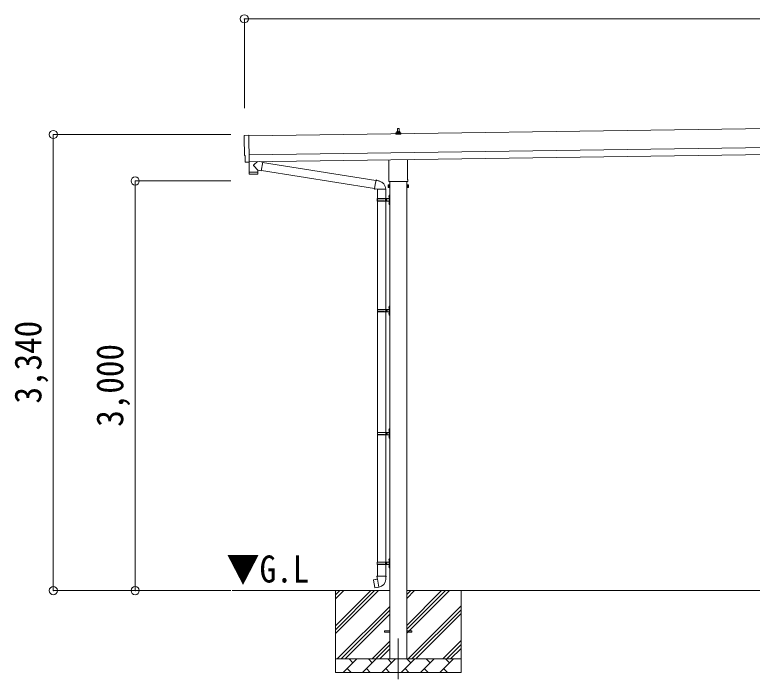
# Model space of a CAD drawing. Units: millimetres at full size, sheet at 1:60. Extents: x -16864 to 16864, y -11640 to 11640.
# Drawn here: x -664 to 4740, y -7911 to -3044 of the extents above; entities that cross this region are included whole.
import ezdxf
from ezdxf.enums import TextEntityAlignment as Align

# ---------------------------------------------------------------- set-up
doc = ezdxf.new("R2010")
doc.units = ezdxf.units.MM
doc.header["$LTSCALE"] = 60
doc.header["$PDMODE"] = 32
doc.header["$PDSIZE"] = 60
doc.linetypes.add('CHAIN1', pattern=[8, 5, -1, 1, -1])
for name, color, linetype, lineweight in [('0-1_Defpoints', 7, 'CHAIN1', 9), ('0-2_TEXT1', 4, 'Continuous', 9), ('0-3_SHAPE', 7, 'Continuous', 9), ('0-7_PARTS2', 7, 'Continuous', 9), ('0-8_TABLE1', 6, 'Continuous', 9), ('0-9_DIM1', 7, 'Continuous', 9)]:
    doc.layers.add(name, color=color, linetype=linetype, lineweight=lineweight)
doc.styles.add('ＭＳ ゴシック', font='')
doc.styles.get('ＭＳ ゴシック').set_extended_font_data('MS Gothic')

msp = doc.modelspace()

# ---------------------------------------------------------------- linework, layer by layer
at = {"layer": '0-1_Defpoints'}
msp.add_line((2146.57, -7611.46), (2146.57, -7960.46), dxfattribs=at)
at = {"layer": '0-2_TEXT1'}
for p, q in [((6786.63, -3848.76), (1051.17, -3930.7)), ((2140.87, -3902.2), (2141.6, -3878.67)), ((2142.6, -3877.7), (2151.15, -3877.7)), ((2152.15, -3878.67), (2152.87, -3902.2)), ((2128.62, -3917.7), (2128.62, -3909.98)), ((2165.12, -3917.7), (2128.62, -3917.7)), ((2129.01, -3909.2), (2164.74, -3909.2)), ((2129.39, -3909.01), (2136.11, -3907.38)), ((2136.49, -3907.2), (2157.26, -3907.2)), ((2136.87, -3906.41), (2136.87, -3902.2)), ((2137.87, -3902.2), (2155.87, -3902.2)), ((2156.87, -3906.41), (2156.87, -3902.2)), ((2164.36, -3909.01), (2157.64, -3907.38)), ((2165.12, -3917.7), (2165.12, -3909.98)), ((1053.17, -4070.68), (6788.63, -3988.75)), ((1053.88, -4120.68), (6789.35, -4038.74)), ((2078.27, -4251.68), (2078.27, -4106.04)), ((2214.87, -4104.09), (2214.87, -4251.68)), ((1034.31, -4124.73), (1027.38, -4124.46)), ((2076.57, -4260.46), (2076.57, -4254.96)), ((2214.5, -4263.96), (2078.63, -4263.96)), ((2084.07, -4263.96), (2084.07, -7761.46)), ((2209.07, -7761.46), (2209.07, -4263.96)), ((2216.57, -4254.96), (2216.57, -4260.46)), ((2072.57, -4289.96), (2073.33, -4288.64)), ((2072.57, -4289.96), (2072.57, -4306.96)), ((2072.57, -4306.96), (2073.33, -4308.27)), ((2079.57, -4293.55), (2073.33, -4293.55)), ((2079.57, -4303.36), (2073.33, -4303.36)), ((2079.57, -4308.27), (2073.33, -4308.27)), ((2082.07, -4307.66), (2079.57, -4307.66)), ((2211.07, -4307.66), (2213.57, -4307.66)), ((2213.57, -4293.55), (2219.81, -4293.55)), ((2213.57, -4303.36), (2219.81, -4303.36)), ((2213.57, -4308.27), (2219.81, -4308.27)), ((2220.57, -4289.96), (2219.81, -4288.64)), ((2220.57, -4306.96), (2219.81, -4308.27)), ((2220.57, -4289.96), (2220.57, -4306.96)), ((2046.57, -7556.96), (2084.07, -7556.96)), ((2046.57, -7565.96), (2046.57, -7556.96)), ((2046.57, -7556.96), (2084.07, -7556.96)), ((2046.57, -7565.96), (2046.57, -7556.96)), ((2209.07, -7556.96), (2246.57, -7556.96)), ((2209.07, -7556.96), (2246.57, -7556.96)), ((2246.57, -7565.96), (2246.57, -7556.96)), ((2246.57, -7565.96), (2246.57, -7556.96)), ((2046.57, -7565.96), (2084.07, -7565.96)), ((2046.57, -7565.96), (2084.07, -7565.96)), ((2209.07, -7565.96), (2246.57, -7565.96)), ((2209.07, -7565.96), (2246.57, -7565.96))]:
    msp.add_line(p, q, dxfattribs=at)
for points in [[(1019.55, -3927.71), (1051.1, -3925.61), (1053.92, -4123.44)], [(1024.5, -4121.51), (1023.83, -4074.49), (1023.23, -4074.5)], [(1035.05, -4124.44), (1035.7, -4123.8), (1053.94, -4124.45)], [(2079.57, -4308.27), (2079.57, -4288.64), (2073.33, -4288.64)], [(2079.57, -4307.66), (2079.57, -4289.26), (2082.07, -4289.26)], [(2213.57, -4307.66), (2213.57, -4289.26), (2211.07, -4289.26)], [(2213.57, -4308.27), (2213.57, -4288.64), (2219.81, -4288.64)]]:
    msp.add_lwpolyline(points, dxfattribs=at)
for points in [[(2082.07, -4308.96), (2082.07, -4287.96), (2084.07, -4287.96), (2084.07, -4308.96)], [(2211.07, -4308.96), (2211.07, -4287.96), (2209.07, -4287.96), (2209.07, -4308.96)]]:
    msp.add_lwpolyline(points, close=True, dxfattribs=at)
for centre, radius, start, end in [((2142.6, -3878.7), 1, 90, 178.60509), ((2151.15, -3878.7), 1, 1.39491, 90), ((2129.62, -3909.98), 1, 103.62699, 180), ((2135.87, -3906.41), 1, 283.62699, 0), ((2140.96, -3902.83), 4.13, 90, 171.17633), ((2137.87, -3903.2), 1, 90, 180), ((2150.21, -3902.2), 4.83, 133.60282, 180), ((2143.54, -3902.2), 4.83, 0, 46.39718), ((2152.79, -3902.83), 4.13, 8.82367, 90), ((2155.87, -3903.2), 1, 0, 90), ((2157.87, -3906.41), 1, 180, 256.37301), ((2164.12, -3909.98), 1, 0, 76.37301), ((2080.57, -4254.96), 4, 125.09963, 180), ((2080.57, -4260.46), 4, 180, 194.47751), ((2080.57, -4260.46), 4, 194.47751, 241.04498), ((2212.57, -4260.46), 4, 298.95502, 345.52249), ((2212.57, -4254.96), 4, 0, 54.90037), ((2212.57, -4260.46), 4, 345.52249, 0), ((2076.91, -4291.09), 4.34, 145.61575, 214.38425), ((2088.81, -4298.46), 16.24, 162.41205, 197.58795), ((2076.91, -4305.82), 4.34, 145.61575, 214.38425), ((2216.22, -4291.09), 4.34, 325.61575, 34.38425), ((2204.33, -4298.46), 16.24, 342.41205, 17.58795), ((2216.22, -4305.82), 4.34, 325.61575, 34.38425)]:
    msp.add_arc(centre, radius, start, end, dxfattribs=at)
for centre, major_axis, ratio, start_param, end_param in [((1019.75, -3930.71), (-3, -0.04), 0.99863, 4.7647489, 6.2979817), ((-3744.62, -4069.2), (4762.89, 68.04), 0.99863, 6.2686928, 6.2979817), ((1023.17, -4070.1), (-4.41, -0.06), 0.99863, 6.2686928, 7.8539816), ((1027.5, -4121.46), (-2.15, -2.1), 0.9974, 5.5252311, 7.0411395), ((1034.35, -4123.73), (-0.717, -0.7), 0.9974, 0.7579542, 1.5707963)]:
    msp.add_ellipse(centre, major_axis=major_axis, ratio=ratio, start_param=start_param, end_param=end_param, dxfattribs=at)
at = {"layer": '0-3_SHAPE'}
for p, q in [((2084.07, -7261.46), (930.12, -7261.46)), ((1686.57, -7261.46), (1686.57, -7861.46)), ((1686.57, -7293.66), (1718.77, -7261.46)), ((1686.57, -7519.94), (1945.05, -7261.46)), ((1686.57, -7548.22), (1973.33, -7261.46)), ((1686.57, -7576.51), (2001.62, -7261.46)), ((1686.57, -7321.95), (1747.06, -7261.46)), ((1686.57, -7265.38), (1690.49, -7261.46)), ((5284.07, -7261.46), (2209.07, -7261.46)), ((2209.07, -7290.28), (2237.89, -7261.46)), ((2209.07, -7318.57), (2266.18, -7261.46)), ((2209.07, -7573.12), (2520.73, -7261.46)), ((2209.07, -7516.55), (2464.17, -7261.46)), ((2209.07, -7544.84), (2492.45, -7261.46)), ((2606.57, -7261.46), (2606.57, -7861.46)), ((1701.57, -7759.5), (2084.07, -7377)), ((2218.72, -7761.46), (2606.57, -7373.61)), ((2247.01, -7761.46), (2606.57, -7401.9)), ((1727.89, -7761.46), (2084.07, -7405.28)), ((1756.18, -7761.46), (2084.07, -7433.57)), ((2275.29, -7761.46), (2606.57, -7430.18)), ((1954.17, -7761.46), (2084.07, -7631.55)), ((1982.45, -7761.46), (2084.07, -7659.84)), ((2473.28, -7761.46), (2606.57, -7628.17)), ((2501.57, -7761.46), (2606.57, -7656.46)), ((2010.73, -7761.46), (2084.07, -7688.12)), ((2529.85, -7761.46), (2606.57, -7684.74)), ((1686.57, -7761.46), (2606.57, -7761.46)), ((1743.01, -7861.46), (1843.01, -7761.46)), ((1814.46, -7790.01), (1785.91, -7761.46)), ((1884.43, -7861.46), (1984.43, -7761.46)), ((1955.88, -7790.01), (1927.33, -7761.46)), ((2025.86, -7861.46), (2125.86, -7761.46)), ((2097.3, -7790.01), (2068.75, -7761.46)), ((2167.28, -7861.46), (2267.28, -7761.46)), ((2238.72, -7790.01), (2210.17, -7761.46)), ((2308.7, -7861.46), (2408.7, -7761.46)), ((2380.14, -7790.01), (2351.59, -7761.46)), ((2450.12, -7861.46), (2550.12, -7761.46)), ((2521.57, -7790.01), (2493.01, -7761.46)), ((1771.57, -7832.9), (1800.12, -7861.46)), ((1912.99, -7832.9), (1941.54, -7861.46)), ((2054.41, -7832.9), (2082.96, -7861.46)), ((2195.83, -7832.9), (2224.38, -7861.46)), ((2337.25, -7832.9), (2365.81, -7861.46)), ((2478.67, -7832.9), (2507.23, -7861.46)), ((2606.57, -7861.46), (1686.57, -7861.46))]:
    msp.add_line(p, q, dxfattribs=at)
at = {"layer": '0-8_TABLE1'}
for p, q in [((1018.57, -3073.82), (1018.57, -3728.15)), ((12877.57, -3073.82), (1018.57, -3073.82)), ((-381.43, -3921.16), (919.26, -3921.16)), ((-381.43, -3921.16), (-381.43, -7261.46)), ((218.57, -4261.46), (919.26, -4261.46)), ((218.57, -4261.46), (218.57, -7261.46)), ((-381.43, -7261.46), (919.26, -7261.46))]:
    msp.add_line(p, q, dxfattribs=at)
for p in [(1018.57, -3073.82), (1018.57, -3073.82), (-381.43, -3921.16), (218.57, -4261.46), (-381.43, -7261.46), (218.57, -7261.46)]:
    msp.add_point(p, dxfattribs=at)
at = {"layer": '0-9_DIM1'}
for p, q in [((1053.92, -4123.44), (1053.94, -4124.45)), ((1118.38, -4182.75), (1087.5, -4149.64)), ((1115.33, -4119.8), (1087.68, -4142.31)), ((1152.95, -4123.81), (1127.11, -4119.63)), ((1152.95, -4123.81), (1142.79, -4186.69)), ((1152.65, -4125.64), (1983, -4257.84)), ((1054.57, -4196.68), (1054.98, -4209.72)), ((1115.56, -4211.81), (1058.03, -4212.63)), ((1059.05, -4195.61), (1059.09, -4196.61)), ((1114.05, -4194.83), (1114.04, -4195.83)), ((1118.38, -4182.75), (1142.79, -4186.69)), ((1118.38, -4182.75), (1118.55, -4194.76)), ((1143.08, -4184.87), (1972.58, -4316.94)), ((1983.32, -4256.03), (1977.79, -4287.39)), ((1983.32, -4256.03), (1984.47, -4254.05)), ((1984.47, -4254.05), (1988.03, -4254.67)), ((1988.03, -4254.67), (1988.44, -4257.02)), ((2002.96, -4259.84), (2004.64, -4261.47)), ((2004.64, -4261.47), (2006.76, -4261.92)), ((1972.26, -4318.76), (1977.79, -4287.39)), ((1972.26, -4318.76), (1972.66, -4321.01)), ((1972.26, -4318.76), (1977.41, -4319.58)), ((1972.66, -4321.01), (1976.22, -4321.64)), ((1976.22, -4321.64), (1977.41, -4319.58)), ((1977.41, -4319.58), (1992.02, -4321.89)), ((1992.02, -4321.89), (1994.22, -4320.91)), ((2054.52, -4321.3), (1993.34, -4321.3)), ((1994.07, -4321.3), (1994.07, -4390.59)), ((2054.07, -4321.3), (2054.07, -4390.59)), ((2077.76, -4373.45), (2079.81, -4374.44)), ((2079.03, -4371.44), (2079.67, -4371.44)), ((2079.03, -4371.44), (2079.03, -4379.74)), ((2079.67, -4371.44), (2079.67, -4379.74)), ((2079.67, -4371.44), (2080.07, -4371.84)), ((2079.81, -4374.44), (2080.42, -4375.59)), ((2080.07, -4367.59), (2083.07, -4366.09)), ((2080.07, -4367.59), (2080.07, -4399.59)), ((2080.07, -4371.84), (2080.07, -4379.34)), ((2083.07, -4366.09), (2083.07, -4399.59)), ((2083.07, -4366.09), (2084.07, -4366.09)), ((2084.07, -4366.09), (2084.07, -4399.59)), ((1991.07, -4392.59), (2041.4, -4392.59)), ((1991.07, -4406.59), (2041.4, -4406.59)), ((1992.07, -4390.59), (2078.07, -4390.59)), ((1992.07, -4390.59), (1992.07, -4392.59)), ((1992.07, -4408.59), (1992.07, -4406.59)), ((1992.07, -4408.59), (2078.07, -4408.59)), ((1994.07, -4390.38), (1994.07, -6102.46)), ((2051.07, -4390.59), (2051.07, -4395.09)), ((2051.07, -4395.09), (2053.07, -4395.09)), ((2051.07, -4408.59), (2051.07, -4404.09)), ((2051.07, -4404.09), (2053.07, -4404.09)), ((2053.07, -4395.09), (2053.07, -4399.59)), ((2053.07, -4404.09), (2053.07, -4399.59)), ((2054.07, -4390.38), (2054.07, -6102.46)), ((2059.07, -4390.59), (2059.07, -4399.59)), ((2059.07, -4395.09), (2062.07, -4395.09)), ((2059.07, -4408.59), (2059.07, -4399.59)), ((2059.07, -4404.09), (2062.07, -4404.09)), ((2062.07, -4395.09), (2062.07, -4399.59)), ((2062.07, -4404.09), (2062.07, -4399.59)), ((2077.76, -4421.45), (2079.81, -4422.44)), ((2079.03, -4379.74), (2079.67, -4379.74)), ((2079.03, -4419.44), (2079.67, -4419.44)), ((2079.03, -4419.44), (2079.03, -4427.74)), ((2079.03, -4427.74), (2079.67, -4427.74)), ((2079.67, -4379.74), (2080.07, -4379.34)), ((2079.67, -4419.44), (2079.67, -4427.74)), ((2079.67, -4419.44), (2080.07, -4419.84)), ((2079.67, -4427.74), (2080.07, -4427.34)), ((2079.81, -4422.44), (2080.42, -4423.59)), ((2080.07, -4431.59), (2080.07, -4399.59)), ((2080.07, -4419.84), (2080.07, -4427.34)), ((2083.07, -4433.09), (2083.07, -4399.59)), ((2084.07, -4433.09), (2084.07, -4399.59)), ((2080.07, -4431.59), (2083.07, -4433.09)), ((2083.07, -4433.09), (2084.07, -4433.09)), ((2077.76, -5185.31), (2079.81, -5186.31)), ((2079.03, -5183.31), (2079.67, -5183.31)), ((2079.03, -5183.31), (2079.03, -5191.61)), ((2079.67, -5183.31), (2079.67, -5191.61)), ((2079.67, -5183.31), (2080.07, -5183.71)), ((2079.81, -5186.31), (2080.42, -5187.46)), ((2080.07, -5179.46), (2083.07, -5177.96)), ((2080.07, -5179.46), (2080.07, -5211.46)), ((2080.07, -5183.71), (2080.07, -5191.21)), ((2083.07, -5177.96), (2083.07, -5211.46)), ((2083.07, -5177.96), (2084.07, -5177.96)), ((2084.07, -5177.96), (2084.07, -5211.46)), ((1993.57, -5204.46), (2043.9, -5204.46)), ((1993.57, -5218.46), (2043.9, -5218.46)), ((1994.57, -5202.46), (1994.57, -5204.46)), ((1994.57, -5202.46), (2078.07, -5202.46)), ((1994.57, -5220.46), (1994.57, -5218.46)), ((1994.57, -5220.46), (2078.07, -5220.46)), ((2053.57, -5202.46), (2053.57, -5206.96)), ((2053.57, -5206.96), (2055.57, -5206.96)), ((2053.57, -5220.46), (2053.57, -5215.96)), ((2053.57, -5215.96), (2055.57, -5215.96)), ((2055.57, -5206.96), (2055.57, -5211.46)), ((2055.57, -5215.96), (2055.57, -5211.46)), ((2061.57, -5202.46), (2061.57, -5211.46)), ((2061.57, -5206.96), (2064.57, -5206.96)), ((2061.57, -5220.46), (2061.57, -5211.46)), ((2061.57, -5215.96), (2064.57, -5215.96)), ((2064.57, -5206.96), (2064.57, -5211.46)), ((2064.57, -5215.96), (2064.57, -5211.46)), ((2077.76, -5233.31), (2079.81, -5234.31)), ((2079.03, -5191.61), (2079.67, -5191.61)), ((2079.03, -5231.31), (2079.67, -5231.31)), ((2079.03, -5231.31), (2079.03, -5239.61)), ((2079.03, -5239.61), (2079.67, -5239.61)), ((2079.67, -5191.61), (2080.07, -5191.21)), ((2079.67, -5231.31), (2079.67, -5239.61)), ((2079.67, -5231.31), (2080.07, -5231.71)), ((2079.67, -5239.61), (2080.07, -5239.21)), ((2079.81, -5234.31), (2080.42, -5235.46)), ((2080.07, -5243.46), (2080.07, -5211.46)), ((2080.07, -5231.71), (2080.07, -5239.21)), ((2083.07, -5244.96), (2083.07, -5211.46)), ((2084.07, -5244.96), (2084.07, -5211.46)), ((2080.07, -5243.46), (2083.07, -5244.96)), ((2083.07, -5244.96), (2084.07, -5244.96)), ((1993.57, -6104.46), (2043.9, -6104.46)), ((1994.57, -6102.46), (1994.57, -6104.46)), ((1994.57, -6102.46), (2078.07, -6102.46)), ((2053.57, -6102.46), (2053.57, -6106.96)), ((2061.57, -6102.46), (2061.57, -6111.46)), ((2077.76, -6085.31), (2079.81, -6086.31)), ((2079.03, -6083.31), (2079.67, -6083.31)), ((2079.03, -6083.31), (2079.03, -6091.61)), ((2079.03, -6091.61), (2079.67, -6091.61)), ((2079.67, -6083.31), (2079.67, -6091.61)), ((2079.67, -6083.31), (2080.07, -6083.71)), ((2079.67, -6091.61), (2080.07, -6091.21)), ((2079.81, -6086.31), (2080.42, -6087.46)), ((2080.07, -6079.46), (2083.07, -6077.96)), ((2080.07, -6079.46), (2080.07, -6111.46)), ((2080.07, -6083.71), (2080.07, -6091.21)), ((2083.07, -6077.96), (2083.07, -6111.46)), ((2083.07, -6077.96), (2084.07, -6077.96)), ((2084.07, -6077.96), (2084.07, -6111.46)), ((1993.57, -6118.46), (2043.9, -6118.46)), ((1994.07, -6120.45), (1994.07, -7052.46)), ((1994.57, -6120.46), (1994.57, -6118.46)), ((1994.57, -6120.46), (2078.07, -6120.46)), ((2053.57, -6106.96), (2055.57, -6106.96)), ((2053.57, -6120.46), (2053.57, -6115.96)), ((2053.57, -6115.96), (2055.57, -6115.96)), ((2054.07, -6120.45), (2054.07, -7052.46)), ((2055.57, -6106.96), (2055.57, -6111.46)), ((2055.57, -6115.96), (2055.57, -6111.46)), ((2061.57, -6106.96), (2064.57, -6106.96)), ((2061.57, -6120.46), (2061.57, -6111.46)), ((2061.57, -6115.96), (2064.57, -6115.96)), ((2064.57, -6106.96), (2064.57, -6111.46)), ((2064.57, -6115.96), (2064.57, -6111.46)), ((2077.76, -6133.31), (2079.81, -6134.31)), ((2079.03, -6131.31), (2079.67, -6131.31)), ((2079.03, -6131.31), (2079.03, -6139.61)), ((2079.03, -6139.61), (2079.67, -6139.61)), ((2079.67, -6131.31), (2079.67, -6139.61)), ((2079.67, -6131.31), (2080.07, -6131.71)), ((2079.67, -6139.61), (2080.07, -6139.21)), ((2079.81, -6134.31), (2080.42, -6135.46)), ((2080.07, -6143.46), (2080.07, -6111.46)), ((2080.07, -6131.71), (2080.07, -6139.21)), ((2080.07, -6143.46), (2083.07, -6144.96)), ((2083.07, -6144.96), (2083.07, -6111.46)), ((2083.07, -6144.96), (2084.07, -6144.96)), ((2084.07, -6144.96), (2084.07, -6111.46)), ((1991.07, -7054.46), (2041.4, -7054.46)), ((1991.07, -7068.46), (2041.4, -7068.46)), ((1992.07, -7052.46), (2078.07, -7052.46)), ((1992.07, -7052.46), (1992.07, -7054.46)), ((1992.07, -7070.46), (1992.07, -7068.46)), ((1992.07, -7070.46), (2078.07, -7070.46)), ((1994.07, -7070.46), (1994.07, -7155.38)), ((2051.07, -7052.46), (2051.07, -7056.96)), ((2051.07, -7056.96), (2053.07, -7056.96)), ((2051.07, -7070.46), (2051.07, -7065.96)), ((2051.07, -7065.96), (2053.07, -7065.96)), ((2053.07, -7056.96), (2053.07, -7061.46)), ((2053.07, -7065.96), (2053.07, -7061.46)), ((2054.07, -7070.46), (2054.07, -7155.38)), ((2059.07, -7052.46), (2059.07, -7061.46)), ((2059.07, -7056.96), (2062.07, -7056.96)), ((2059.07, -7070.46), (2059.07, -7061.46)), ((2059.07, -7065.96), (2062.07, -7065.96)), ((2062.07, -7056.96), (2062.07, -7061.46)), ((2062.07, -7065.96), (2062.07, -7061.46)), ((2077.76, -7035.31), (2079.81, -7036.31)), ((2079.03, -7033.31), (2079.67, -7033.31)), ((2079.03, -7033.31), (2079.03, -7041.61)), ((2079.03, -7041.61), (2079.67, -7041.61)), ((2079.67, -7033.31), (2079.67, -7041.61)), ((2079.67, -7033.31), (2080.07, -7033.71)), ((2079.67, -7041.61), (2080.07, -7041.21)), ((2079.81, -7036.31), (2080.42, -7037.46)), ((2080.07, -7029.46), (2083.07, -7027.96)), ((2080.07, -7029.46), (2080.07, -7061.46)), ((2080.07, -7033.71), (2080.07, -7041.21)), ((2080.07, -7093.46), (2080.07, -7061.46)), ((2083.07, -7027.96), (2083.07, -7061.46)), ((2083.07, -7027.96), (2084.07, -7027.96)), ((2083.07, -7094.96), (2083.07, -7061.46)), ((2084.07, -7027.96), (2084.07, -7061.46)), ((2084.07, -7094.96), (2084.07, -7061.46)), ((2077.76, -7083.31), (2079.81, -7084.31)), ((2079.03, -7081.31), (2079.67, -7081.31)), ((2079.03, -7081.31), (2079.03, -7089.61)), ((2079.03, -7089.61), (2079.67, -7089.61)), ((2079.67, -7081.31), (2079.67, -7089.61)), ((2079.67, -7081.31), (2080.07, -7081.71)), ((2079.67, -7089.61), (2080.07, -7089.21)), ((2079.81, -7084.31), (2080.42, -7085.46)), ((2080.07, -7081.71), (2080.07, -7089.21)), ((2080.07, -7093.46), (2083.07, -7094.96)), ((2083.07, -7094.96), (2084.07, -7094.96)), ((1965.61, -7183.84), (1964.8, -7185)), ((1964.8, -7185), (1974.42, -7239.56)), ((1993.47, -7178.59), (1965.61, -7183.84)), ((1978.35, -7181.23), (1978.14, -7181.47)), ((1992.22, -7155.38), (1990.07, -7156.17)), ((1990.07, -7156.17), (1990.07, -7159.78)), ((1990.07, -7159.78), (1992.31, -7160.6)), ((1992.22, -7155.38), (2024.07, -7155.38)), ((1992.22, -7155.38), (1992.31, -7160.6)), ((1992.31, -7160.6), (1992.57, -7175.38)), ((1992.57, -7175.38), (1993.92, -7177.38)), ((2003.83, -7235.88), (1993.7, -7178.41)), ((1993.72, -7177.59), (1993.72, -7178.29)), ((1993.92, -7177.38), (1993.88, -7177.39)), ((2055.92, -7155.38), (2024.07, -7155.38)), ((2054.25, -7177.33), (2054.18, -7179.49)), ((2055.57, -7175.38), (2054.25, -7177.33)), ((2058.07, -7159.78), (2055.83, -7160.6)), ((2055.92, -7155.38), (2058.07, -7156.17)), ((2058.07, -7156.17), (2058.07, -7159.78)), ((1988.44, -7238.47), (1988.16, -7238.32)), ((2004.13, -7236.64), (2003.89, -7235.98))]:
    msp.add_line(p, q, dxfattribs=at)
for points in [[(1053.54, -4124.43), (1054.55, -4195.68), (1118.55, -4194.76)], [(1118.52, -4208.82), (1118.56, -4195.76), (1054.57, -4196.68)], [(1983.32, -4256.03), (1988.44, -4257.02), (2002.96, -4259.84)], [(2077.76, -4377.74), (2079.81, -4376.74), (2080.42, -4375.59)], [(2077.76, -4425.74), (2079.81, -4424.74), (2080.42, -4423.59)], [(2077.76, -5189.6), (2079.81, -5188.61), (2080.42, -5187.46)], [(2077.76, -5237.6), (2079.81, -5236.61), (2080.42, -5235.46)], [(2077.76, -6089.6), (2079.81, -6088.61), (2080.42, -6087.46)], [(2077.76, -6137.6), (2079.81, -6136.61), (2080.42, -6135.46)], [(2077.76, -7039.6), (2079.81, -7038.61), (2080.42, -7037.46)], [(2077.76, -7087.6), (2079.81, -7086.61), (2080.42, -7085.46)], [(1980.59, -7181.01), (1980.31, -7180.86), (1978.35, -7181.23)], [(2055.92, -7155.38), (2055.83, -7160.6), (2055.57, -7175.38)], [(2003.56, -7235.79), (1975.58, -7240.39), (1974.42, -7239.56)], [(1990.63, -7237.91), (1990.42, -7238.15), (1988.44, -7238.47)]]:
    msp.add_lwpolyline(points, dxfattribs=at)
for centre, radius, start, end in [((1090.99, -4146.06), 5, 131.47396, 225.79244), ((1057.98, -4209.63), 3, 181.81845, 270.86677), ((1115.52, -4208.81), 3, 270.81845, 359.81845), ((1994.22, -4320.91), 60.3, 359.62495, 78), ((2083.36, -4375.59), 6, 136.21765, 223.78235), ((2039.82, -4399.59), 49.25, 171.82876, 180.00002), ((2039.82, -4399.59), 49.25, 180.00002, 188.17127), ((2041.4, -4390.59), 2, 270, 359.99998), ((2041.4, -4408.59), 2, 0.00005, 90.00004), ((2083.36, -4423.59), 6, 136.21765, 223.78235), ((2078.07, -4388.59), 2, 270, 359.99998), ((2078.07, -4410.59), 2, 0.00005, 90.00004), ((2083.36, -5187.46), 6, 136.21765, 223.78235), ((2042.32, -5211.46), 49.25, 171.82876, 180.00002), ((2042.32, -5211.46), 49.25, 180.00002, 188.17127), ((2043.9, -5202.46), 2, 270, 359.99998), ((2043.9, -5220.46), 2, 0.00005, 90.00004), ((2083.36, -5235.46), 6, 136.21765, 223.78235), ((2078.07, -5200.46), 2, 270, 359.99998), ((2078.07, -5222.46), 2, 0.00005, 90.00004), ((2042.32, -6111.46), 49.25, 171.82876, 180.00002), ((2043.9, -6102.46), 2, 270, 359.99998), ((2083.36, -6087.46), 6, 136.21765, 223.78235), ((2078.07, -6100.46), 2, 270, 359.99998), ((2042.32, -6111.46), 49.25, 180.00002, 188.17127), ((2043.9, -6120.46), 2, 0.00005, 90.00004), ((2083.36, -6135.46), 6, 136.21765, 223.78235), ((2078.07, -6122.46), 2, 0.00005, 90.00004), ((2039.82, -7061.46), 49.25, 171.82876, 180.00002), ((2039.82, -7061.46), 49.25, 180.00002, 188.17127), ((2041.4, -7052.46), 2, 270, 359.99998), ((2041.4, -7070.46), 2, 0.00005, 90.00004), ((2083.36, -7037.46), 6, 136.21765, 223.78235), ((2078.07, -7050.46), 2, 270, 359.99998), ((2078.07, -7072.46), 2, 0.00005, 90.00004), ((2083.36, -7085.46), 6, 136.21765, 223.78235), ((1993.42, -7178.29), 0.3, 280.66842, 0), ((1993.92, -7177.59), 0.2, 100, 180), ((1993.92, -7177.38), 60.3, 279.96938, 358), ((2003.61, -7236.08), 0.3, 20, 99.33158), ((2004.32, -7236.58), 0.2, 200, 279.96938)]:
    msp.add_arc(centre, radius, start, end, dxfattribs=at)

# ---------------------------------------------------------------- texts
at = {"layer": '0-7_PARTS2', "style": 'ＭＳ ゴシック', "width": 0.9}
msp.add_text('▼G.L', height=197.9, dxfattribs=at).set_placement((887.4, -7261.74), align=Align.BOTTOM_LEFT)
at = {"layer": '0-8_TABLE1', "color": 7, "style": 'ＭＳ ゴシック', "width": 0.9}
for s, p in [('3,340', (-408.93, -5891.31)), ('3,000', (191.07, -6061.46))]:
    msp.add_text(s, height=197.9, rotation=90, dxfattribs=at).set_placement(p, align=Align.BOTTOM_LEFT)

doc.saveas('drawing.dxf')
